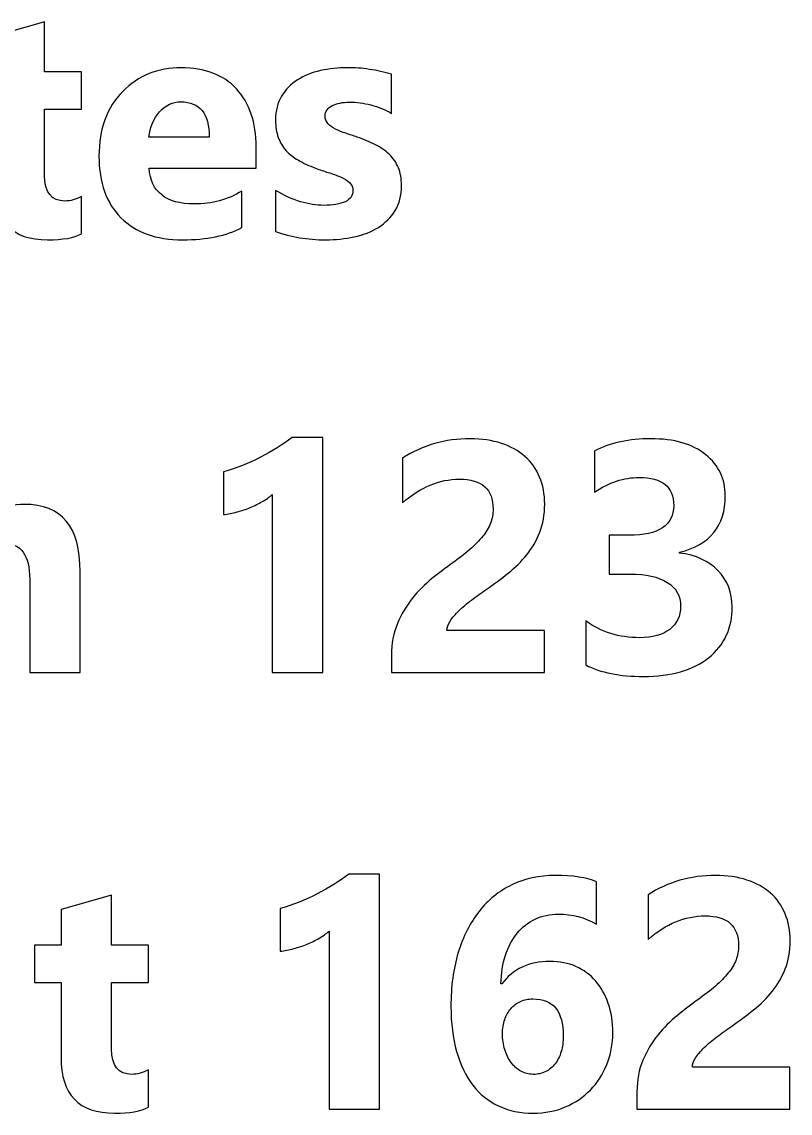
# Model space of a CAD drawing. Header units: centimetres. Extents: x -8 to 8, y -13.2 to 10.
# Drawn here: x 0.076 to 2.058, y -13.034 to -10.219 of the extents above; entities that cross this region are included whole.
import ezdxf

# ---------------------------------------------------------------- set-up
doc = ezdxf.new("R2010")
doc.units = ezdxf.units.CM
doc.header["$MEASUREMENT"] = 0
doc.layers.add('Layer 1', color=7, linetype='Continuous')

msp = doc.modelspace()

# ---------------------------------------------------------------- linework, layer by layer
at = {"layer": 'Layer 1'}
for points, knots in [([(0.23002, -10.76586), (0.21069, -10.77602), (0.18162, -10.7811), (0.14281, -10.7811), (0.14281, -10.7811), (0.05081, -10.7811), (0.00466, -10.73326), (0.00466, -10.63773), (0.00466, -10.63773), (0.00466, -10.63773), (0.00466, -10.44384), (0.00466, -10.44384), (0.00466, -10.44384), (0.00466, -10.44384), (-0.06392, -10.44384), (-0.06392, -10.44384), (-0.06392, -10.44384), (-0.06392, -10.44384), (-0.06392, -10.34746), (-0.06392, -10.34746), (-0.06392, -10.34746), (-0.06392, -10.34746), (0.00466, -10.34746), (0.00466, -10.34746), (0.00466, -10.34746), (0.00466, -10.34746), (0.00466, -10.25617), (0.00466, -10.25617), (0.00466, -10.25617), (0.00466, -10.25617), (0.13491, -10.21891), (0.13491, -10.21891), (0.13491, -10.21891), (0.13491, -10.21891), (0.13491, -10.34746), (0.13491, -10.34746), (0.13491, -10.34746), (0.13491, -10.34746), (0.23002, -10.34746), (0.23002, -10.34746), (0.23002, -10.34746), (0.23002, -10.34746), (0.23002, -10.44384), (0.23002, -10.44384), (0.23002, -10.44384), (0.23002, -10.44384), (0.13491, -10.44384), (0.13491, -10.44384), (0.13491, -10.44384), (0.13491, -10.44384), (0.13491, -10.61501), (0.13491, -10.61501), (0.13491, -10.61501), (0.13491, -10.65904), (0.15241, -10.68105), (0.1874, -10.68105), (0.1874, -10.68105), (0.20123, -10.68105), (0.21548, -10.6771), (0.23002, -10.66906), (0.23002, -10.66906), (0.23002, -10.66906), (0.23002, -10.76586), (0.23002, -10.76586)], [0, 0, 0, 0, 0.0588235, 0.0588235, 0.0588235, 0.0588235, 0.1176471, 0.1176471, 0.1176471, 0.1176471, 0.1764706, 0.1764706, 0.1764706, 0.1764706, 0.2352941, 0.2352941, 0.2352941, 0.2352941, 0.2941176, 0.2941176, 0.2941176, 0.2941176, 0.3529412, 0.3529412, 0.3529412, 0.3529412, 0.4117647, 0.4117647, 0.4117647, 0.4117647, 0.4705882, 0.4705882, 0.4705882, 0.4705882, 0.5294118, 0.5294118, 0.5294118, 0.5294118, 0.5882353, 0.5882353, 0.5882353, 0.5882353, 0.6470588, 0.6470588, 0.6470588, 0.6470588, 0.7058824, 0.7058824, 0.7058824, 0.7058824, 0.7647059, 0.7647059, 0.7647059, 0.7647059, 0.8235294, 0.8235294, 0.8235294, 0.8235294, 0.8823529, 0.8823529, 0.8823529, 0.8823529, 1, 1, 1, 1]), ([(0.68073, -10.59639), (0.68073, -10.59639), (0.40457, -10.59639), (0.40457, -10.59639), (0.40457, -10.59639), (0.40895, -10.65777), (0.44775, -10.68853), (0.52071, -10.68853), (0.52071, -10.68853), (0.56728, -10.68853), (0.6082, -10.67753), (0.64348, -10.65551), (0.64348, -10.65551), (0.64348, -10.65551), (0.64348, -10.74977), (0.64348, -10.74977), (0.64348, -10.74977), (0.60439, -10.77066), (0.55359, -10.7811), (0.49093, -10.7811), (0.49093, -10.7811), (0.42264, -10.7811), (0.36958, -10.76219), (0.33176, -10.72423), (0.33176, -10.72423), (0.29408, -10.68642), (0.27517, -10.6335), (0.27517, -10.56576), (0.27517, -10.56576), (0.27517, -10.49549), (0.29549, -10.43975), (0.33642, -10.39869), (0.33642, -10.39869), (0.3772, -10.35763), (0.42729, -10.33716), (0.48684, -10.33716), (0.48684, -10.33716), (0.54851, -10.33716), (0.59634, -10.35551), (0.63007, -10.39206), (0.63007, -10.39206), (0.6638, -10.42875), (0.68073, -10.47856), (0.68073, -10.54135), (0.68073, -10.54135), (0.68073, -10.54135), (0.68073, -10.59639), (0.68073, -10.59639)], [0, 0, 0, 0, 0.0769231, 0.0769231, 0.0769231, 0.0769231, 0.1538462, 0.1538462, 0.1538462, 0.1538462, 0.2307692, 0.2307692, 0.2307692, 0.2307692, 0.3076923, 0.3076923, 0.3076923, 0.3076923, 0.3846154, 0.3846154, 0.3846154, 0.3846154, 0.4615385, 0.4615385, 0.4615385, 0.4615385, 0.5384615, 0.5384615, 0.5384615, 0.5384615, 0.6153846, 0.6153846, 0.6153846, 0.6153846, 0.6923077, 0.6923077, 0.6923077, 0.6923077, 0.7692308, 0.7692308, 0.7692308, 0.7692308, 0.8461538, 0.8461538, 0.8461538, 0.8461538, 1, 1, 1, 1]), ([(0.73068, -10.75965), (0.73068, -10.75965), (0.73068, -10.65382), (0.73068, -10.65382), (0.73068, -10.65382), (0.75227, -10.6668), (0.77372, -10.6764), (0.79503, -10.68275), (0.79503, -10.68275), (0.81634, -10.6891), (0.83652, -10.6922), (0.85557, -10.6922), (0.85557, -10.6922), (0.87871, -10.6922), (0.89706, -10.6891), (0.91032, -10.68275), (0.91032, -10.68275), (0.92373, -10.6764), (0.93036, -10.6668), (0.93036, -10.65382), (0.93036, -10.65382), (0.93036, -10.64549), (0.92739, -10.63858), (0.92133, -10.63308), (0.92133, -10.63308), (0.91526, -10.62757), (0.9075, -10.62277), (0.8979, -10.61868), (0.8979, -10.61868), (0.88845, -10.61459), (0.87801, -10.61078), (0.86672, -10.60753), (0.86672, -10.60753), (0.85543, -10.60415), (0.84456, -10.60048), (0.83412, -10.59639), (0.83412, -10.59639), (0.81733, -10.59004), (0.80251, -10.58312), (0.78967, -10.57592), (0.78967, -10.57592), (0.77683, -10.56859), (0.7661, -10.56012), (0.75735, -10.55038), (0.75735, -10.55038), (0.74875, -10.54079), (0.74211, -10.52964), (0.7376, -10.51694), (0.7376, -10.51694), (0.73308, -10.50424), (0.73068, -10.48928), (0.73068, -10.47193), (0.73068, -10.47193), (0.73068, -10.44822), (0.73591, -10.42776), (0.74621, -10.41068), (0.74621, -10.41068), (0.75651, -10.39361), (0.77034, -10.37964), (0.78755, -10.36877), (0.78755, -10.36877), (0.80477, -10.35791), (0.82452, -10.34986), (0.84668, -10.34478), (0.84668, -10.34478), (0.86883, -10.3397), (0.89198, -10.33716), (0.91596, -10.33716), (0.91596, -10.33716), (0.93473, -10.33716), (0.95364, -10.33857), (0.97297, -10.34154), (0.97297, -10.34154), (0.99231, -10.34436), (1.01136, -10.34859), (1.03012, -10.3541), (1.03012, -10.3541), (1.03012, -10.3541), (1.03012, -10.45499), (1.03012, -10.45499), (1.03012, -10.45499), (1.01347, -10.44526), (0.99583, -10.43806), (0.97692, -10.43326), (0.97692, -10.43326), (0.95802, -10.42846), (0.93953, -10.42606), (0.92133, -10.42606), (0.92133, -10.42606), (0.91272, -10.42606), (0.90468, -10.42677), (0.8972, -10.42832), (0.8972, -10.42832), (0.88958, -10.42973), (0.8828, -10.43199), (0.87702, -10.43495), (0.87702, -10.43495), (0.87123, -10.43778), (0.86672, -10.44145), (0.86347, -10.4461), (0.86347, -10.4461), (0.86008, -10.45062), (0.85853, -10.45584), (0.85853, -10.46162), (0.85853, -10.46162), (0.85853, -10.46924), (0.86093, -10.47588), (0.86587, -10.48138), (0.86587, -10.48138), (0.87095, -10.48688), (0.8773, -10.49168), (0.88534, -10.49563), (0.88534, -10.49563), (0.89339, -10.49972), (0.90228, -10.50325), (0.91201, -10.50636), (0.91201, -10.50636), (0.92175, -10.5096), (0.93149, -10.51285), (0.94122, -10.51609), (0.94122, -10.51609), (0.95858, -10.52216), (0.97424, -10.52879), (0.98835, -10.53599), (0.98835, -10.53599), (1.00232, -10.54319), (1.01446, -10.55151), (1.02448, -10.56125), (1.02448, -10.56125), (1.0345, -10.57084), (1.04226, -10.58213), (1.04762, -10.59512), (1.04762, -10.59512), (1.05298, -10.6081), (1.05566, -10.62348), (1.05566, -10.6414), (1.05566, -10.6414), (1.05566, -10.66652), (1.0503, -10.68797), (1.0393, -10.70575), (1.0393, -10.70575), (1.02843, -10.72353), (1.01404, -10.73792), (0.99597, -10.74907), (0.99597, -10.74907), (0.97791, -10.76022), (0.95703, -10.7684), (0.93346, -10.77348), (0.93346, -10.77348), (0.9099, -10.77856), (0.88548, -10.7811), (0.86008, -10.7811), (0.86008, -10.7811), (0.81352, -10.7811), (0.77048, -10.7739), (0.73068, -10.75965)], [0, 0, 0, 0, 0.025, 0.025, 0.025, 0.025, 0.05, 0.05, 0.05, 0.05, 0.075, 0.075, 0.075, 0.075, 0.1, 0.1, 0.1, 0.1, 0.125, 0.125, 0.125, 0.125, 0.15, 0.15, 0.15, 0.15, 0.175, 0.175, 0.175, 0.175, 0.2, 0.2, 0.2, 0.2, 0.225, 0.225, 0.225, 0.225, 0.25, 0.25, 0.25, 0.25, 0.275, 0.275, 0.275, 0.275, 0.3, 0.3, 0.3, 0.3, 0.325, 0.325, 0.325, 0.325, 0.35, 0.35, 0.35, 0.35, 0.375, 0.375, 0.375, 0.375, 0.4, 0.4, 0.4, 0.4, 0.425, 0.425, 0.425, 0.425, 0.45, 0.45, 0.45, 0.45, 0.475, 0.475, 0.475, 0.475, 0.5, 0.5, 0.5, 0.5, 0.525, 0.525, 0.525, 0.525, 0.55, 0.55, 0.55, 0.55, 0.575, 0.575, 0.575, 0.575, 0.6, 0.6, 0.6, 0.6, 0.625, 0.625, 0.625, 0.625, 0.65, 0.65, 0.65, 0.65, 0.675, 0.675, 0.675, 0.675, 0.7, 0.7, 0.7, 0.7, 0.725, 0.725, 0.725, 0.725, 0.75, 0.75, 0.75, 0.75, 0.775, 0.775, 0.775, 0.775, 0.8, 0.8, 0.8, 0.8, 0.825, 0.825, 0.825, 0.825, 0.85, 0.85, 0.85, 0.85, 0.875, 0.875, 0.875, 0.875, 0.9, 0.9, 0.9, 0.9, 0.925, 0.925, 0.925, 0.925, 0.95, 0.95, 0.95, 0.95, 1, 1, 1, 1]), ([(0.55966, -10.51609), (0.55966, -10.45556), (0.5351, -10.42522), (0.486, -10.42522), (0.486, -10.42522), (0.46511, -10.42522), (0.44691, -10.43383), (0.43167, -10.45118), (0.43167, -10.45118), (0.41629, -10.46854), (0.40711, -10.49027), (0.40373, -10.51609), (0.40373, -10.51609), (0.40373, -10.51609), (0.55966, -10.51609), (0.55966, -10.51609)], [0, 0, 0, 0, 0.2, 0.2, 0.2, 0.2, 0.4, 0.4, 0.4, 0.4, 0.6, 0.6, 0.6, 0.6, 1, 1, 1, 1]), ([(0.2267, -11.89701), (0.2267, -11.89701), (0.09645, -11.89701), (0.09645, -11.89701), (0.09645, -11.89701), (0.09645, -11.89701), (0.09645, -11.65641), (0.09645, -11.65641), (0.09645, -11.65641), (0.09645, -11.59433), (0.07387, -11.56342), (0.02857, -11.56342), (0.02857, -11.56342), (0.00543, -11.56342), (-0.01334, -11.57203), (-0.02759, -11.58939), (-0.02759, -11.58939), (-0.04198, -11.60674), (-0.04918, -11.6289), (-0.04918, -11.65557), (-0.04918, -11.65557), (-0.04918, -11.65557), (-0.04918, -11.89701), (-0.04918, -11.89701), (-0.04918, -11.89701), (-0.04918, -11.89701), (-0.17971, -11.89701), (-0.17971, -11.89701), (-0.17971, -11.89701), (-0.17971, -11.89701), (-0.17971, -11.27033), (-0.17971, -11.27033), (-0.17971, -11.27033), (-0.17971, -11.27033), (-0.04918, -11.27033), (-0.04918, -11.27033), (-0.04918, -11.27033), (-0.04918, -11.27033), (-0.04918, -11.53647), (-0.04918, -11.53647), (-0.04918, -11.53647), (-0.04918, -11.53647), (-0.04748, -11.53647), (-0.04748, -11.53647), (-0.04748, -11.53647), (-0.01545, -11.48779), (0.02787, -11.46337), (0.08276, -11.46337), (0.08276, -11.46337), (0.17872, -11.46337), (0.2267, -11.52123), (0.2267, -11.63694), (0.2267, -11.63694), (0.2267, -11.63694), (0.2267, -11.89701), (0.2267, -11.89701)], [0, 0, 0, 0, 0.0666667, 0.0666667, 0.0666667, 0.0666667, 0.1333333, 0.1333333, 0.1333333, 0.1333333, 0.2, 0.2, 0.2, 0.2, 0.2666667, 0.2666667, 0.2666667, 0.2666667, 0.3333333, 0.3333333, 0.3333333, 0.3333333, 0.4, 0.4, 0.4, 0.4, 0.4666667, 0.4666667, 0.4666667, 0.4666667, 0.5333333, 0.5333333, 0.5333333, 0.5333333, 0.6, 0.6, 0.6, 0.6, 0.6666667, 0.6666667, 0.6666667, 0.6666667, 0.7333333, 0.7333333, 0.7333333, 0.7333333, 0.8, 0.8, 0.8, 0.8, 0.8666667, 0.8666667, 0.8666667, 0.8666667, 1, 1, 1, 1]), ([(0.85253, -11.29094), (0.85253, -11.29094), (0.85253, -11.89701), (0.85253, -11.89701), (0.85253, -11.89701), (0.85253, -11.89701), (0.72228, -11.89701), (0.72228, -11.89701), (0.72228, -11.89701), (0.72228, -11.89701), (0.72228, -11.43811), (0.72228, -11.43811), (0.72228, -11.43811), (0.71509, -11.44446), (0.70662, -11.45039), (0.69674, -11.45604), (0.69674, -11.45604), (0.68701, -11.46168), (0.67656, -11.4669), (0.66556, -11.47142), (0.66556, -11.47142), (0.65455, -11.47593), (0.64312, -11.47974), (0.63127, -11.48299), (0.63127, -11.48299), (0.61941, -11.48609), (0.6077, -11.48835), (0.59613, -11.48976), (0.59613, -11.48976), (0.59613, -11.48976), (0.59613, -11.37984), (0.59613, -11.37984), (0.59613, -11.37984), (0.63, -11.36996), (0.66203, -11.35726), (0.69209, -11.34174), (0.69209, -11.34174), (0.72214, -11.32635), (0.74924, -11.30942), (0.77351, -11.29094), (0.77351, -11.29094), (0.77351, -11.29094), (0.85253, -11.29094), (0.85253, -11.29094)], [0, 0, 0, 0, 0.0833333, 0.0833333, 0.0833333, 0.0833333, 0.1666667, 0.1666667, 0.1666667, 0.1666667, 0.25, 0.25, 0.25, 0.25, 0.3333333, 0.3333333, 0.3333333, 0.3333333, 0.4166667, 0.4166667, 0.4166667, 0.4166667, 0.5, 0.5, 0.5, 0.5, 0.5833333, 0.5833333, 0.5833333, 0.5833333, 0.6666667, 0.6666667, 0.6666667, 0.6666667, 0.75, 0.75, 0.75, 0.75, 0.8333333, 0.8333333, 0.8333333, 0.8333333, 1, 1, 1, 1]), ([(1.17286, -11.78864), (1.17286, -11.78864), (1.42418, -11.78864), (1.42418, -11.78864), (1.42418, -11.78864), (1.42418, -11.78864), (1.42418, -11.89701), (1.42418, -11.89701), (1.42418, -11.89701), (1.42418, -11.89701), (1.02977, -11.89701), (1.02977, -11.89701), (1.02977, -11.89701), (1.02977, -11.89701), (1.02977, -11.85242), (1.02977, -11.85242), (1.02977, -11.85242), (1.02977, -11.82208), (1.03485, -11.79485), (1.04515, -11.77072), (1.04515, -11.77072), (1.05531, -11.74658), (1.06815, -11.72499), (1.08353, -11.7058), (1.08353, -11.7058), (1.09891, -11.68661), (1.11585, -11.66968), (1.13419, -11.655), (1.13419, -11.655), (1.15254, -11.64019), (1.16989, -11.62692), (1.18655, -11.61507), (1.18655, -11.61507), (1.2039, -11.60265), (1.219, -11.5908), (1.23212, -11.57951), (1.23212, -11.57951), (1.24525, -11.56822), (1.25625, -11.55693), (1.26529, -11.54578), (1.26529, -11.54578), (1.27418, -11.53464), (1.28081, -11.52335), (1.28532, -11.51192), (1.28532, -11.51192), (1.2897, -11.50049), (1.29196, -11.48835), (1.29196, -11.47537), (1.29196, -11.47537), (1.29196, -11.44997), (1.28476, -11.43078), (1.27037, -11.41779), (1.27037, -11.41779), (1.25611, -11.40495), (1.2341, -11.39846), (1.20461, -11.39846), (1.20461, -11.39846), (1.15367, -11.39846), (1.10484, -11.41864), (1.05827, -11.45914), (1.05827, -11.45914), (1.05827, -11.45914), (1.05827, -11.34428), (1.05827, -11.34428), (1.05827, -11.34428), (1.10992, -11.31097), (1.16806, -11.29418), (1.23283, -11.29418), (1.23283, -11.29418), (1.26289, -11.29418), (1.2897, -11.29813), (1.31355, -11.30603), (1.31355, -11.30603), (1.33739, -11.31394), (1.35757, -11.32508), (1.37422, -11.33976), (1.37422, -11.33976), (1.39073, -11.35429), (1.40329, -11.37207), (1.41204, -11.39282), (1.41204, -11.39282), (1.42065, -11.4137), (1.42502, -11.43684), (1.42502, -11.46253), (1.42502, -11.46253), (1.42502, -11.48976), (1.42079, -11.51403), (1.41246, -11.5352), (1.41246, -11.5352), (1.404, -11.55651), (1.39285, -11.57584), (1.37888, -11.5932), (1.37888, -11.5932), (1.36505, -11.61055), (1.34896, -11.6265), (1.33076, -11.64089), (1.33076, -11.64089), (1.31256, -11.65543), (1.29365, -11.6694), (1.27418, -11.6828), (1.27418, -11.6828), (1.26091, -11.69226), (1.24821, -11.70157), (1.23593, -11.71074), (1.23593, -11.71074), (1.22366, -11.72006), (1.21279, -11.72909), (1.20348, -11.73812), (1.20348, -11.73812), (1.19402, -11.74701), (1.18655, -11.75576), (1.18104, -11.76437), (1.18104, -11.76437), (1.17554, -11.77283), (1.17286, -11.78102), (1.17286, -11.78864)], [0, 0, 0, 0, 0.0333333, 0.0333333, 0.0333333, 0.0333333, 0.0666667, 0.0666667, 0.0666667, 0.0666667, 0.1, 0.1, 0.1, 0.1, 0.1333333, 0.1333333, 0.1333333, 0.1333333, 0.1666667, 0.1666667, 0.1666667, 0.1666667, 0.2, 0.2, 0.2, 0.2, 0.2333333, 0.2333333, 0.2333333, 0.2333333, 0.2666667, 0.2666667, 0.2666667, 0.2666667, 0.3, 0.3, 0.3, 0.3, 0.3333333, 0.3333333, 0.3333333, 0.3333333, 0.3666667, 0.3666667, 0.3666667, 0.3666667, 0.4, 0.4, 0.4, 0.4, 0.4333333, 0.4333333, 0.4333333, 0.4333333, 0.4666667, 0.4666667, 0.4666667, 0.4666667, 0.5, 0.5, 0.5, 0.5, 0.5333333, 0.5333333, 0.5333333, 0.5333333, 0.5666667, 0.5666667, 0.5666667, 0.5666667, 0.6, 0.6, 0.6, 0.6, 0.6333333, 0.6333333, 0.6333333, 0.6333333, 0.6666667, 0.6666667, 0.6666667, 0.6666667, 0.7, 0.7, 0.7, 0.7, 0.7333333, 0.7333333, 0.7333333, 0.7333333, 0.7666667, 0.7666667, 0.7666667, 0.7666667, 0.8, 0.8, 0.8, 0.8, 0.8333333, 0.8333333, 0.8333333, 0.8333333, 0.8666667, 0.8666667, 0.8666667, 0.8666667, 0.9, 0.9, 0.9, 0.9, 0.9333333, 0.9333333, 0.9333333, 0.9333333, 1, 1, 1, 1]), ([(1.53086, -11.87754), (1.53086, -11.87754), (1.53086, -11.76394), (1.53086, -11.76394), (1.53086, -11.76394), (1.57051, -11.79287), (1.6168, -11.80726), (1.66972, -11.80726), (1.66972, -11.80726), (1.70316, -11.80726), (1.72912, -11.80007), (1.74761, -11.78581), (1.74761, -11.78581), (1.76624, -11.77142), (1.77555, -11.75152), (1.77555, -11.72584), (1.77555, -11.72584), (1.77555, -11.69945), (1.76412, -11.67899), (1.74112, -11.6646), (1.74112, -11.6646), (1.71798, -11.65035), (1.68637, -11.64315), (1.64615, -11.64315), (1.64615, -11.64315), (1.64615, -11.64315), (1.59126, -11.64315), (1.59126, -11.64315), (1.59126, -11.64315), (1.59126, -11.64315), (1.59126, -11.5431), (1.59126, -11.5431), (1.59126, -11.5431), (1.59126, -11.5431), (1.64206, -11.5431), (1.64206, -11.5431), (1.64206, -11.5431), (1.71925, -11.5431), (1.75777, -11.51756), (1.75777, -11.4662), (1.75777, -11.4662), (1.75777, -11.41794), (1.72814, -11.39395), (1.66887, -11.39395), (1.66887, -11.39395), (1.62922, -11.39395), (1.59069, -11.40665), (1.55316, -11.43233), (1.55316, -11.43233), (1.55316, -11.43233), (1.55316, -11.32565), (1.55316, -11.32565), (1.55316, -11.32565), (1.59478, -11.30476), (1.64333, -11.29418), (1.69864, -11.29418), (1.69864, -11.29418), (1.75932, -11.29418), (1.80645, -11.30787), (1.84032, -11.33524), (1.84032, -11.33524), (1.87404, -11.36248), (1.89098, -11.3979), (1.89098, -11.44136), (1.89098, -11.44136), (1.89098, -11.51883), (1.85161, -11.56737), (1.77315, -11.58699), (1.77315, -11.58699), (1.77315, -11.58699), (1.77315, -11.58896), (1.77315, -11.58896), (1.77315, -11.58896), (1.81492, -11.59418), (1.84808, -11.60942), (1.87235, -11.63468), (1.87235, -11.63468), (1.89662, -11.65994), (1.90876, -11.69085), (1.90876, -11.72753), (1.90876, -11.72753), (1.90876, -11.78285), (1.88844, -11.82674), (1.84794, -11.85891), (1.84794, -11.85891), (1.80744, -11.89122), (1.75142, -11.90731), (1.68002, -11.90731), (1.68002, -11.90731), (1.61891, -11.90731), (1.5691, -11.89743), (1.53086, -11.87754)], [0, 0, 0, 0, 0.0416667, 0.0416667, 0.0416667, 0.0416667, 0.0833333, 0.0833333, 0.0833333, 0.0833333, 0.125, 0.125, 0.125, 0.125, 0.1666667, 0.1666667, 0.1666667, 0.1666667, 0.2083333, 0.2083333, 0.2083333, 0.2083333, 0.25, 0.25, 0.25, 0.25, 0.2916667, 0.2916667, 0.2916667, 0.2916667, 0.3333333, 0.3333333, 0.3333333, 0.3333333, 0.375, 0.375, 0.375, 0.375, 0.4166667, 0.4166667, 0.4166667, 0.4166667, 0.4583333, 0.4583333, 0.4583333, 0.4583333, 0.5, 0.5, 0.5, 0.5, 0.5416667, 0.5416667, 0.5416667, 0.5416667, 0.5833333, 0.5833333, 0.5833333, 0.5833333, 0.625, 0.625, 0.625, 0.625, 0.6666667, 0.6666667, 0.6666667, 0.6666667, 0.7083333, 0.7083333, 0.7083333, 0.7083333, 0.75, 0.75, 0.75, 0.75, 0.7916667, 0.7916667, 0.7916667, 0.7916667, 0.8333333, 0.8333333, 0.8333333, 0.8333333, 0.875, 0.875, 0.875, 0.875, 0.9166667, 0.9166667, 0.9166667, 0.9166667, 1, 1, 1, 1]), ([(0.99887, -12.41715), (0.99887, -12.41715), (0.99887, -13.02322), (0.99887, -13.02322), (0.99887, -13.02322), (0.99887, -13.02322), (0.86862, -13.02322), (0.86862, -13.02322), (0.86862, -13.02322), (0.86862, -13.02322), (0.86862, -12.56432), (0.86862, -12.56432), (0.86862, -12.56432), (0.86143, -12.57067), (0.85296, -12.5766), (0.84308, -12.58225), (0.84308, -12.58225), (0.83335, -12.58789), (0.8229, -12.59311), (0.8119, -12.59763), (0.8119, -12.59763), (0.80089, -12.60214), (0.78946, -12.60595), (0.77761, -12.6092), (0.77761, -12.6092), (0.76575, -12.6123), (0.75404, -12.61456), (0.74247, -12.61597), (0.74247, -12.61597), (0.74247, -12.61597), (0.74247, -12.50605), (0.74247, -12.50605), (0.74247, -12.50605), (0.77634, -12.49617), (0.80837, -12.48347), (0.83843, -12.46795), (0.83843, -12.46795), (0.86848, -12.45256), (0.89558, -12.43563), (0.91985, -12.41715), (0.91985, -12.41715), (0.91985, -12.41715), (0.99887, -12.41715), (0.99887, -12.41715)], [0, 0, 0, 0, 0.0833333, 0.0833333, 0.0833333, 0.0833333, 0.1666667, 0.1666667, 0.1666667, 0.1666667, 0.25, 0.25, 0.25, 0.25, 0.3333333, 0.3333333, 0.3333333, 0.3333333, 0.4166667, 0.4166667, 0.4166667, 0.4166667, 0.5, 0.5, 0.5, 0.5, 0.5833333, 0.5833333, 0.5833333, 0.5833333, 0.6666667, 0.6666667, 0.6666667, 0.6666667, 0.75, 0.75, 0.75, 0.75, 0.8333333, 0.8333333, 0.8333333, 0.8333333, 1, 1, 1, 1]), ([(1.60072, -12.82609), (1.60072, -12.8553), (1.59564, -12.88253), (1.58548, -12.90793), (1.58548, -12.90793), (1.57517, -12.93319), (1.56106, -12.9552), (1.54286, -12.97383), (1.54286, -12.97383), (1.52466, -12.99246), (1.50307, -13.00699), (1.47795, -13.01758), (1.47795, -13.01758), (1.45283, -13.0283), (1.42545, -13.03352), (1.39568, -13.03352), (1.39568, -13.03352), (1.36238, -13.03352), (1.33246, -13.02731), (1.30622, -13.01489), (1.30622, -13.01489), (1.27983, -13.00262), (1.25753, -12.98456), (1.23933, -12.96099), (1.23933, -12.96099), (1.22127, -12.93742), (1.2073, -12.9085), (1.1977, -12.87435), (1.1977, -12.87435), (1.18796, -12.8402), (1.18317, -12.80153), (1.18317, -12.75821), (1.18317, -12.75821), (1.18317, -12.70727), (1.18937, -12.66099), (1.20193, -12.6195), (1.20193, -12.6195), (1.21449, -12.57801), (1.23241, -12.54259), (1.2557, -12.5131), (1.2557, -12.5131), (1.27898, -12.48361), (1.3072, -12.46075), (1.34022, -12.44466), (1.34022, -12.44466), (1.37338, -12.42858), (1.4105, -12.42039), (1.45184, -12.42039), (1.45184, -12.42039), (1.4977, -12.42039), (1.53312, -12.42589), (1.55852, -12.43662), (1.55852, -12.43662), (1.55852, -12.43662), (1.55852, -12.5457), (1.55852, -12.5457), (1.55852, -12.5457), (1.52847, -12.52862), (1.49573, -12.52016), (1.46017, -12.52016), (1.46017, -12.52016), (1.43815, -12.52016), (1.41812, -12.52439), (1.4002, -12.53286), (1.4002, -12.53286), (1.38227, -12.54146), (1.36689, -12.5536), (1.35405, -12.56926), (1.35405, -12.56926), (1.34135, -12.58507), (1.33119, -12.60398), (1.324, -12.62613), (1.324, -12.62613), (1.31666, -12.64829), (1.31271, -12.67312), (1.31214, -12.70036), (1.31214, -12.70036), (1.31214, -12.70036), (1.31468, -12.70036), (1.31468, -12.70036), (1.31468, -12.70036), (1.34276, -12.66141), (1.38425, -12.64208), (1.439, -12.64208), (1.439, -12.64208), (1.46355, -12.64208), (1.48585, -12.64645), (1.50561, -12.65534), (1.50561, -12.65534), (1.5255, -12.66409), (1.54244, -12.67651), (1.55655, -12.69274), (1.55655, -12.69274), (1.57052, -12.70882), (1.58138, -12.72816), (1.58914, -12.75073), (1.58914, -12.75073), (1.59691, -12.77345), (1.60072, -12.79843), (1.60072, -12.82609)], [0, 0, 0, 0, 0.0384615, 0.0384615, 0.0384615, 0.0384615, 0.0769231, 0.0769231, 0.0769231, 0.0769231, 0.1153846, 0.1153846, 0.1153846, 0.1153846, 0.1538462, 0.1538462, 0.1538462, 0.1538462, 0.1923077, 0.1923077, 0.1923077, 0.1923077, 0.2307692, 0.2307692, 0.2307692, 0.2307692, 0.2692308, 0.2692308, 0.2692308, 0.2692308, 0.3076923, 0.3076923, 0.3076923, 0.3076923, 0.3461538, 0.3461538, 0.3461538, 0.3461538, 0.3846154, 0.3846154, 0.3846154, 0.3846154, 0.4230769, 0.4230769, 0.4230769, 0.4230769, 0.4615385, 0.4615385, 0.4615385, 0.4615385, 0.5, 0.5, 0.5, 0.5, 0.5384615, 0.5384615, 0.5384615, 0.5384615, 0.5769231, 0.5769231, 0.5769231, 0.5769231, 0.6153846, 0.6153846, 0.6153846, 0.6153846, 0.6538462, 0.6538462, 0.6538462, 0.6538462, 0.6923077, 0.6923077, 0.6923077, 0.6923077, 0.7307692, 0.7307692, 0.7307692, 0.7307692, 0.7692308, 0.7692308, 0.7692308, 0.7692308, 0.8076923, 0.8076923, 0.8076923, 0.8076923, 0.8461538, 0.8461538, 0.8461538, 0.8461538, 0.8846154, 0.8846154, 0.8846154, 0.8846154, 0.9230769, 0.9230769, 0.9230769, 0.9230769, 1, 1, 1, 1]), ([(1.80618, -12.91485), (1.80618, -12.91485), (2.0575, -12.91485), (2.0575, -12.91485), (2.0575, -12.91485), (2.0575, -12.91485), (2.0575, -13.02322), (2.0575, -13.02322), (2.0575, -13.02322), (2.0575, -13.02322), (1.66309, -13.02322), (1.66309, -13.02322), (1.66309, -13.02322), (1.66309, -13.02322), (1.66309, -12.97863), (1.66309, -12.97863), (1.66309, -12.97863), (1.66309, -12.94829), (1.66817, -12.92106), (1.67847, -12.89693), (1.67847, -12.89693), (1.68863, -12.87279), (1.70147, -12.8512), (1.71685, -12.83201), (1.71685, -12.83201), (1.73223, -12.81282), (1.74917, -12.79589), (1.76751, -12.78121), (1.76751, -12.78121), (1.78586, -12.7664), (1.80321, -12.75313), (1.81987, -12.74128), (1.81987, -12.74128), (1.83722, -12.72886), (1.85232, -12.71701), (1.86544, -12.70572), (1.86544, -12.70572), (1.87857, -12.69443), (1.88957, -12.68314), (1.89861, -12.67199), (1.89861, -12.67199), (1.9075, -12.66085), (1.91413, -12.64956), (1.91864, -12.63813), (1.91864, -12.63813), (1.92302, -12.6267), (1.92528, -12.61456), (1.92528, -12.60158), (1.92528, -12.60158), (1.92528, -12.57618), (1.91808, -12.55699), (1.90369, -12.544), (1.90369, -12.544), (1.88943, -12.53116), (1.86742, -12.52467), (1.83793, -12.52467), (1.83793, -12.52467), (1.78699, -12.52467), (1.73816, -12.54485), (1.69159, -12.58535), (1.69159, -12.58535), (1.69159, -12.58535), (1.69159, -12.47049), (1.69159, -12.47049), (1.69159, -12.47049), (1.74324, -12.43718), (1.80138, -12.42039), (1.86615, -12.42039), (1.86615, -12.42039), (1.89621, -12.42039), (1.92302, -12.42434), (1.94687, -12.43224), (1.94687, -12.43224), (1.97071, -12.44015), (1.99089, -12.45129), (2.00754, -12.46597), (2.00754, -12.46597), (2.02405, -12.4805), (2.03661, -12.49828), (2.04536, -12.51903), (2.04536, -12.51903), (2.05397, -12.53991), (2.05834, -12.56305), (2.05834, -12.58874), (2.05834, -12.58874), (2.05834, -12.61597), (2.05411, -12.64024), (2.04578, -12.66141), (2.04578, -12.66141), (2.03732, -12.68272), (2.02617, -12.70205), (2.0122, -12.71941), (2.0122, -12.71941), (1.99837, -12.73676), (1.98228, -12.75271), (1.96408, -12.7671), (1.96408, -12.7671), (1.94588, -12.78164), (1.92697, -12.79561), (1.9075, -12.80901), (1.9075, -12.80901), (1.89423, -12.81847), (1.88153, -12.82778), (1.86925, -12.83695), (1.86925, -12.83695), (1.85698, -12.84627), (1.84611, -12.8553), (1.8368, -12.86433), (1.8368, -12.86433), (1.82734, -12.87322), (1.81987, -12.88197), (1.81436, -12.89058), (1.81436, -12.89058), (1.80886, -12.89904), (1.80618, -12.90723), (1.80618, -12.91485)], [0, 0, 0, 0, 0.0333333, 0.0333333, 0.0333333, 0.0333333, 0.0666667, 0.0666667, 0.0666667, 0.0666667, 0.1, 0.1, 0.1, 0.1, 0.1333333, 0.1333333, 0.1333333, 0.1333333, 0.1666667, 0.1666667, 0.1666667, 0.1666667, 0.2, 0.2, 0.2, 0.2, 0.2333333, 0.2333333, 0.2333333, 0.2333333, 0.2666667, 0.2666667, 0.2666667, 0.2666667, 0.3, 0.3, 0.3, 0.3, 0.3333333, 0.3333333, 0.3333333, 0.3333333, 0.3666667, 0.3666667, 0.3666667, 0.3666667, 0.4, 0.4, 0.4, 0.4, 0.4333333, 0.4333333, 0.4333333, 0.4333333, 0.4666667, 0.4666667, 0.4666667, 0.4666667, 0.5, 0.5, 0.5, 0.5, 0.5333333, 0.5333333, 0.5333333, 0.5333333, 0.5666667, 0.5666667, 0.5666667, 0.5666667, 0.6, 0.6, 0.6, 0.6, 0.6333333, 0.6333333, 0.6333333, 0.6333333, 0.6666667, 0.6666667, 0.6666667, 0.6666667, 0.7, 0.7, 0.7, 0.7, 0.7333333, 0.7333333, 0.7333333, 0.7333333, 0.7666667, 0.7666667, 0.7666667, 0.7666667, 0.8, 0.8, 0.8, 0.8, 0.8333333, 0.8333333, 0.8333333, 0.8333333, 0.8666667, 0.8666667, 0.8666667, 0.8666667, 0.9, 0.9, 0.9, 0.9, 0.9333333, 0.9333333, 0.9333333, 0.9333333, 1, 1, 1, 1]), ([(0.40267, -13.01828), (0.38334, -13.02844), (0.35427, -13.03352), (0.31546, -13.03352), (0.31546, -13.03352), (0.22346, -13.03352), (0.17731, -12.98568), (0.17731, -12.89015), (0.17731, -12.89015), (0.17731, -12.89015), (0.17731, -12.69626), (0.17731, -12.69626), (0.17731, -12.69626), (0.17731, -12.69626), (0.10873, -12.69626), (0.10873, -12.69626), (0.10873, -12.69626), (0.10873, -12.69626), (0.10873, -12.59988), (0.10873, -12.59988), (0.10873, -12.59988), (0.10873, -12.59988), (0.17731, -12.59988), (0.17731, -12.59988), (0.17731, -12.59988), (0.17731, -12.59988), (0.17731, -12.50859), (0.17731, -12.50859), (0.17731, -12.50859), (0.17731, -12.50859), (0.30756, -12.47133), (0.30756, -12.47133), (0.30756, -12.47133), (0.30756, -12.47133), (0.30756, -12.59988), (0.30756, -12.59988), (0.30756, -12.59988), (0.30756, -12.59988), (0.40267, -12.59988), (0.40267, -12.59988), (0.40267, -12.59988), (0.40267, -12.59988), (0.40267, -12.69626), (0.40267, -12.69626), (0.40267, -12.69626), (0.40267, -12.69626), (0.30756, -12.69626), (0.30756, -12.69626), (0.30756, -12.69626), (0.30756, -12.69626), (0.30756, -12.86743), (0.30756, -12.86743), (0.30756, -12.86743), (0.30756, -12.91146), (0.32506, -12.93347), (0.36005, -12.93347), (0.36005, -12.93347), (0.37388, -12.93347), (0.38813, -12.92952), (0.40267, -12.92148), (0.40267, -12.92148), (0.40267, -12.92148), (0.40267, -13.01828), (0.40267, -13.01828)], [0, 0, 0, 0, 0.0588235, 0.0588235, 0.0588235, 0.0588235, 0.1176471, 0.1176471, 0.1176471, 0.1176471, 0.1764706, 0.1764706, 0.1764706, 0.1764706, 0.2352941, 0.2352941, 0.2352941, 0.2352941, 0.2941176, 0.2941176, 0.2941176, 0.2941176, 0.3529412, 0.3529412, 0.3529412, 0.3529412, 0.4117647, 0.4117647, 0.4117647, 0.4117647, 0.4705882, 0.4705882, 0.4705882, 0.4705882, 0.5294118, 0.5294118, 0.5294118, 0.5294118, 0.5882353, 0.5882353, 0.5882353, 0.5882353, 0.6470588, 0.6470588, 0.6470588, 0.6470588, 0.7058824, 0.7058824, 0.7058824, 0.7058824, 0.7647059, 0.7647059, 0.7647059, 0.7647059, 0.8235294, 0.8235294, 0.8235294, 0.8235294, 0.8823529, 0.8823529, 0.8823529, 0.8823529, 1, 1, 1, 1]), ([(1.47301, -12.83427), (1.47301, -12.77063), (1.4469, -12.73874), (1.39483, -12.73874), (1.39483, -12.73874), (1.38298, -12.73874), (1.37226, -12.741), (1.36252, -12.74537), (1.36252, -12.74537), (1.35292, -12.74975), (1.34474, -12.75595), (1.33782, -12.764), (1.33782, -12.764), (1.33091, -12.77204), (1.32555, -12.7815), (1.32188, -12.79236), (1.32188, -12.79236), (1.31821, -12.80323), (1.31623, -12.81522), (1.31623, -12.82849), (1.31623, -12.82849), (1.31623, -12.84316), (1.31821, -12.85671), (1.32202, -12.86941), (1.32202, -12.86941), (1.32597, -12.88211), (1.33133, -12.89326), (1.33839, -12.90271), (1.33839, -12.90271), (1.34544, -12.91217), (1.35377, -12.91979), (1.36337, -12.92529), (1.36337, -12.92529), (1.3731, -12.93079), (1.38383, -12.93347), (1.39568, -12.93347), (1.39568, -12.93347), (1.40753, -12.93347), (1.41812, -12.93107), (1.42771, -12.92628), (1.42771, -12.92628), (1.43717, -12.92148), (1.44535, -12.91471), (1.45212, -12.90596), (1.45212, -12.90596), (1.4589, -12.89735), (1.46398, -12.88691), (1.46765, -12.87463), (1.46765, -12.87463), (1.47117, -12.86235), (1.47301, -12.84895), (1.47301, -12.83427)], [0, 0, 0, 0, 0.0714286, 0.0714286, 0.0714286, 0.0714286, 0.1428571, 0.1428571, 0.1428571, 0.1428571, 0.2142857, 0.2142857, 0.2142857, 0.2142857, 0.2857143, 0.2857143, 0.2857143, 0.2857143, 0.3571429, 0.3571429, 0.3571429, 0.3571429, 0.4285714, 0.4285714, 0.4285714, 0.4285714, 0.5, 0.5, 0.5, 0.5, 0.5714286, 0.5714286, 0.5714286, 0.5714286, 0.6428571, 0.6428571, 0.6428571, 0.6428571, 0.7142857, 0.7142857, 0.7142857, 0.7142857, 0.7857143, 0.7857143, 0.7857143, 0.7857143, 0.8571429, 0.8571429, 0.8571429, 0.8571429, 1, 1, 1, 1])]:
    msp.add_open_spline(points, degree=3, knots=knots, dxfattribs=at)

doc.saveas('drawing.dxf')
